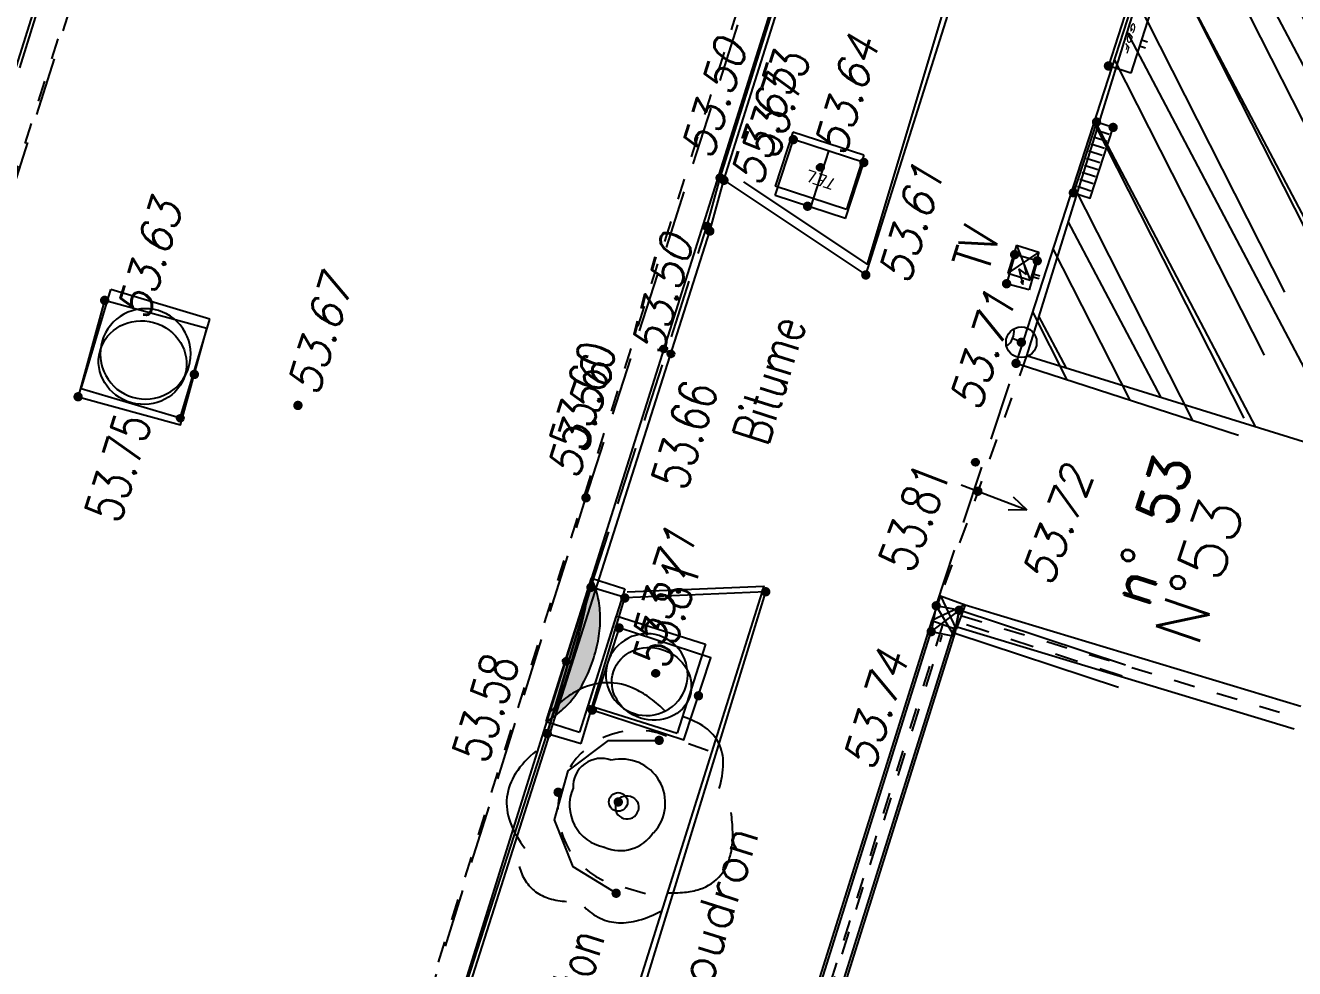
# Model space of a CAD drawing. Extents: x 661843 to 662062, y 6866352 to 6866909.
# Drawn here: x 661997.71 to 662008.56, y 6866805.46 to 6866813.53 of the extents above; entities that cross this region are included whole.
import ezdxf
from ezdxf.enums import TextEntityAlignment as Align

# ---------------------------------------------------------------- set-up
doc = ezdxf.new("R2010")
doc.units = 0
for name, pattern in [('CONTINU', [0]), ('DISCONTINU', [0.75, 0.5, -0.25]), ('GRILLE', [0.4, 0.2, -0.2]), ('JSI_TCO', [1, 0.5, 0.5]), ('JSI_TCO2', [1, 0.5, 0.5]), ('JSI_TIC', [0.2, 0.08, 0.01, -0.1, 0.01])]:
    doc.linetypes.add(name, pattern=pattern)
doc.layers.get('0').update_dxf_attribs({"linetype": 'CONTINUOUS'})
for name, color, linetype in [('ALTI', 140, 'CONTINUOUS'), ('BATI', 6, 'CONTINUOUS'), ('BORDURE', 7, 'CONTINU'), ('GEO_ALTI-PIC', 7, 'CONTINUOUS'), ('GEO_ALTI-PIC_REGARDS', 5, 'CONTINUOUS'), ('GEO_ALTI-PIC_SANSZ', 30, 'CONTINUOUS'), ('GEO_ALTI-PIC_SEUILS', 1, 'CONTINUOUS'), ('GEO_ALTICOT', 7, 'CONTINUOUS'), ('GEO_ARBRES', 3, 'CONTINUOUS'), ('GEO_BATI_DUR', 44, 'CONTINUOUS'), ('GEO_BATI_HACHURE', 44, 'CONTINUOUS'), ('GEO_BATI_NUMERO', 7, 'CONTINUOUS'), ('GEO_BATI_S', 44, 'CONTINUOUS'), ('GEO_BORDURE', 7, 'CONTINUOUS'), ('GEO_CHANGE_REVET', 252, 'DISCONTINU'), ('GEO_CHANGE_REVET_TEXTE', 252, 'CONTINUOUS'), ('GEO_EDF_S', 1, 'CONTINUOUS'), ('GEO_ENTREE', 7, 'DISCONTINU'), ('GEO_EP_S', 5, 'CONTINUOUS'), ('GEO_GDF_S', 30, 'CONTINUOUS'), ('GEO_MUR', 1, 'CONTINUOUS'), ('GEO_MUR_S', 7, 'CONTINUOUS'), ('GEO_REGARD', 7, 'CONTINUOUS'), ('GEO_SOUPIRAIL', 42, 'CONTINUOUS'), ('GEO_TEL_S', 6, 'CONTINUOUS'), ('GEO_TROTTOIR_BAS', 7, 'CONTINUOUS'), ('GEO_TROTTOIR_BATEAU', 7, 'DISCONTINU'), ('GEO_TROTTOIR_HAUT', 252, 'CONTINUOUS'), ('HACHURE', 7, 'CONTINUOUS'), ('LIMITE', 7, 'CONTINUOUS'), ('OBJASS', 22, 'CONTINUOUS'), ('OBJDIVERS', 104, 'CONTINUOUS'), ('TEXTE', 7, 'CONTINUOUS'), ('VEGETATION', 3, 'CONTINUOUS'), ('VOIRIE', 7, 'CONTINUOUS')]:
    doc.layers.add(name, color=color, linetype=linetype)
doc.styles.add('5-2', font='romand.shx', dxfattribs={"height": 0.35})
doc.styles.add('ROMANS', font='romans.shx', dxfattribs={"width": 0.95, "oblique": 13.5, "height": 5})
doc.styles.get("Standard").update_dxf_attribs({"font": 'romans.shx'})
doc.linetypes.add('JSI_MUG', pattern='A,0.0001,[130,jsi_form.shx,S=0.5,R=0,X=-0.125,Y=0],-0.75', length=0.7501)

# ---------------------------------------------------------------- blocks, each defined once
blk = doc.blocks.new('PTTOPO')
at = {"color": 0, "const_width": 0.04}
blk.add_lwpolyline([(0, 0.02, 1), (0, -0.02, 1)], format="xyb", close=True, dxfattribs=at)
at = {"color": 0}
blk.add_point((0, 0), dxfattribs=at)
at = {"layer": 'GEO_ALTICOT', "style": 'ROMANS', "oblique": 13.5, "width": 0.95}
blk.add_attdef('ALT', text='', height=0.28, dxfattribs=at).set_placement((0.1, -0.1), align=Align.TOP_LEFT)
blk = doc.blocks.new('P385')
for p, q in [((0, 1), (1, 1)), ((0, 1), (0, 0)), ((0.5, 0), (0.5, 1)), ((1, 1), (1, 0)), ((0, 0), (1, 0))]:
    blk.add_line(p, q)
at = {"style": 'ROMANS', "oblique": 13.5, "width": 0.95}
blk.add_text('TEL', height=0.2, dxfattribs=at).set_placement((0.254, 0.413))
blk = doc.blocks.new('P051')
at = {"flags": 128}
blk.add_lwpolyline([(0, 0), (0, -0.081)], dxfattribs=at)
blk.add_circle((0, 0), 0.131)
blk.add_arc((0, -0.231), 0.15, 57.9336, 122.0664)
blk = doc.blocks.new('P337')
for p, q in [((0, 1), (1, 1)), ((0, 1), (0, 0)), ((1, 1), (1, 0)), ((0.133, 0.423), (0.532, 0.713)), ((0.532, 0.713), (0.41, 0.338)), ((0.41, 0.338), (0.885, 0.683)), ((0.885, 0.683), (0.743, 0.637)), ((0.885, 0.683), (0.797, 0.562)), ((0, 0), (1, 0))]:
    blk.add_line(p, q)
at = {"flags": 128}
for points in [[(0.45, 1), (0.45, 1.28)], [(0.55, 1), (0.55, 1.28)]]:
    blk.add_lwpolyline(points, dxfattribs=at)
blk = doc.blocks.new('P322')
for p, q in [((0, 1), (1, 1)), ((0, 1), (0, 0)), ((1, 1), (1, 0)), ((0, 0), (1, 0))]:
    blk.add_line(p, q)
at = {"flags": 128}
for points in [[(0.45, 1), (0.45, 1.28)], [(0.55, 1), (0.55, 1.28)]]:
    blk.add_lwpolyline(points, dxfattribs=at)
at = {"style": 'ROMANS', "oblique": 13.5, "width": 0.95}
blk.add_text('GDF', height=0.2, dxfattribs=at).set_placement((0.205, 0.413))
blk = doc.blocks.new('P347')
blk.add_lwpolyline([(0, 0), (1, 0), (1, 1), (0, 1)], close=True)
at = {"flags": 128}
for points in [[(0.1, 0.1), (0.1, 0.9)], [(0.2, 0.1), (0.2, 0.9)], [(0.3, 0.1), (0.3, 0.9)], [(0.4, 0.1), (0.4, 0.9)], [(0.5, 0.1), (0.5, 0.9)], [(0.6, 0.1), (0.6, 0.9)], [(0.7, 0.1), (0.7, 0.9)], [(0.8, 0.1), (0.8, 0.9)], [(0.9, 0.1), (0.9, 0.9)]]:
    blk.add_lwpolyline(points, dxfattribs=at)
blk = doc.blocks.new('P014', base_point=(17.75, 43.5))
for p, q in [((17.709, 43.699), (17.75, 43.799)), ((17.75, 43.399), (17.75, 43.799)), ((17.75, 43.799), (17.789, 43.699))]:
    blk.add_line(p, q)
blk = doc.blocks.new('P361')
for p, q in [((0, 0.999), (0.999, 0)), ((0, 0), (0.999, 0.999))]:
    blk.add_line(p, q)
at = {"flags": 128}
blk.add_lwpolyline([(0.999, 0), (0.999, 0.999), (0, 0.999), (0, 0)], close=True, dxfattribs=at)
blk = doc.blocks.new('P358', base_point=(55.25, 42))
for p, q in [((56.249, 42.999), (55.25, 42.999)), ((55.25, 42.999), (55.25, 42)), ((56.249, 42), (56.249, 42.999)), ((55.25, 42), (56.249, 42))]:
    blk.add_line(p, q)
blk.add_arc((55.75, 41), 1.077, 68.2, 111.81)
blk = doc.blocks.new('P349')
at = {"flags": 128}
blk.add_lwpolyline([(0.999, 0), (0.999, 0.999), (0, 0.999), (0, 0)], close=True, dxfattribs=at)
blk.add_circle((0.5, 0.5), 0.416)
blk = doc.blocks.new('P401')
blk.add_circle((0, 0), 0.1062)
for centre, radius, start, end in [((-0.054, 0.054), 0.4878, 83.66, 186.35), ((0.108, 0.2322), 0.3258, 357.14, 109.34), ((0, -0.0378), 0.5004, 244.27, 30.44), ((-0.0972, -0.054), 0.4464, 173.05, 254.63)]:
    blk.add_arc(centre, radius, start, end)
blk = doc.blocks.new('$B_200')
at = {"color": 0, "linetype": 'BYBLOCK', "flags": 128}
for points in [[(0, -0.5, -0.414214), (-0.5, 0, -0.414214), (0, 0.5)], [(0, -0.5, 0.414214), (0.5, 0, 0.414214), (0, 0.5)]]:
    blk.add_lwpolyline(points, format="xyb", dxfattribs=at)
blk = doc.blocks.new('$B_220')
at = {"color": 0, "linetype": 'BYBLOCK', "flags": 128}
for points in [[(0.2972, 0.2716, 0.039633), (0.2729, 0.3437, 0.053426), (0.2409, 0.4008, 0.147584), (0.1538, 0.4704, 0.071882), (0.0987, 0.4828, 0.058066), (0.0359, 0.4803, 0.043501), (-0.0346, 0.4629, 0.032041), (-0.1128, 0.4306)], [(-0.195, 0.3513, 0.077685), (-0.3026, 0.3364, 0.115926), (-0.3794, 0.2917, 0.119307), (-0.4255, 0.2171, 0.082378), (-0.4409, 0.1128)], [(0.4613, -0.0462, 0.087593), (0.487, 0.0333, 0.096392), (0.4819, 0.1128, 0.080457), (0.446, 0.1922, 0.056881), (0.3794, 0.2716)], [(-0.4409, 0.0334, 0.03619), (-0.4742, -0.0436, 0.046233), (-0.4922, -0.1156, 0.121403), (-0.4819, -0.2447, 0.119181), (-0.4102, -0.354, 0.044648), (-0.3512, -0.4012, 0.034835), (-0.2769, -0.4434)], [(0.3794, -0.3641, 0.076898), (0.4306, -0.3193, 0.090424), (0.4613, -0.2646, 0.083207), (0.4715, -0.2001, 0.062964), (0.4613, -0.1256)], [(-0.1128, -0.4434, 0.078382), (0.005, -0.498, 0.113914), (0.1127, -0.503, 0.115194), (0.21, -0.4583, 0.080222), (0.2972, -0.3641)]]:
    blk.add_lwpolyline(points, format="xyb", dxfattribs=at)
blk = doc.blocks.new('$B_001')
at = {"color": 0, "linetype": 'BYBLOCK', "flags": 128}
for points in [[(0, 0), (0, 1)], [(0, 1), (1, 1)], [(1, 0), (1, 1)], [(0, 0), (1, 0)]]:
    blk.add_lwpolyline(points, dxfattribs=at)
blk = doc.blocks.new('$B_030')
at = {"color": 0, "linetype": 'BYBLOCK', "flags": 128}
for points in [[(0, 0), (0, 1)], [(0, 1), (1, 1)], [(0, 1), (1, 0)], [(0, 0), (1, 1)], [(1, 0), (1, 1)], [(0, 0), (1, 0)]]:
    blk.add_lwpolyline(points, dxfattribs=at)
blk = doc.blocks.new('$B_020')
at = {"color": 0, "linetype": 'BYBLOCK', "flags": 128}
for points in [[(0, 0), (0, 1)], [(0, 1), (1, 1)], [(1, 0), (1, 1)], [(0, 0), (1, 0)]]:
    blk.add_lwpolyline(points, dxfattribs=at)
for points in [[(0.5, 0.0625, -0.4142136), (0.0625, 0.5, -0.4142136), (0.5, 0.9375)], [(0.5, 0.0625, 0.4142136), (0.9375, 0.5, 0.4142136), (0.5, 0.9375)]]:
    blk.add_lwpolyline(points, format="xyb", dxfattribs=at)
blk = doc.blocks.new('$B_022')
at = {"linetype": 'CONTINUOUS'}
blk.add_hatch(color=0, dxfattribs=at).paths.add_polyline_path([(0, 0, -0.003152), (0.0118, 0.0461, -0.003339), (0.0239, 0.0908, -0.003542), (0.0363, 0.134, -0.003763), (0.0488, 0.1758, -0.004003), (0.0616, 0.2161, -0.004264), (0.0747, 0.2549, -0.004549), (0.088, 0.2922, -0.00486), (0.1016, 0.3281, -0.005201), (0.1154, 0.3625, -0.005573), (0.1294, 0.3955, -0.005981), (0.1437, 0.427, -0.006428), (0.1582, 0.457, -0.006917), (0.173, 0.4856, -0.007452), (0.188, 0.5127, -0.008037), (0.2032, 0.5383, -0.008675), (0.2188, 0.5625, -0.009368), (0.2345, 0.5852, -0.010119), (0.2505, 0.6064, -0.010926), (0.2667, 0.6262, -0.011786), (0.2832, 0.6445, -0.012694), (0.2999, 0.6614, -0.013638), (0.3169, 0.6768, -0.0146), (0.3341, 0.6907, -0.015558), (0.3516, 0.7031, -0.016481), (0.3693, 0.7141, -0.017333), (0.3872, 0.7236, -0.018074), (0.4054, 0.7317, -0.018665), (0.4238, 0.7383, -0.038382), (0.4614, 0.7471, -0.038235), (0.5, 0.75, -0.038235), (0.5386, 0.7471, -0.038382), (0.5762, 0.7383, -0.018665), (0.5946, 0.7317, -0.018074), (0.6128, 0.7236, -0.017333), (0.6307, 0.7141, -0.016481), (0.6484, 0.7031, -0.015558), (0.6659, 0.6907, -0.0146), (0.6831, 0.6768, -0.013638), (0.7001, 0.6614, -0.012694), (0.7168, 0.6445, -0.011786), (0.7333, 0.6262, -0.010926), (0.7495, 0.6064, -0.010119), (0.7655, 0.5852, -0.009368), (0.7812, 0.5625, -0.008675), (0.7968, 0.5383, -0.008037), (0.812, 0.5127, -0.007452), (0.827, 0.4856, -0.006917), (0.8418, 0.457, -0.006428), (0.8563, 0.427, -0.005981), (0.8706, 0.3955, -0.005573), (0.8846, 0.3625, -0.005201), (0.8984, 0.3281, -0.00486), (0.912, 0.2922, -0.004549), (0.9253, 0.2549, -0.004264), (0.9384, 0.2161, -0.004003), (0.9512, 0.1758, -0.003763), (0.9637, 0.134, -0.003542), (0.9761, 0.0908, -0.003339), (0.9882, 0.0461, -0.003152), (1, 0)])
at = {"color": 0, "linetype": 'BYBLOCK', "flags": 128}
for points in [[(0, 0), (0, 1)], [(0, 1), (1, 1)], [(1, 0), (1, 1)]]:
    blk.add_lwpolyline(points, dxfattribs=at)
blk.add_lwpolyline([(0, 0, -0.03104), (0.1016, 0.3281, -0.02309), (0.1582, 0.457, -0.030952), (0.2188, 0.5625, -0.042061), (0.2832, 0.6445, -0.056471), (0.3516, 0.7031, -0.151134), (0.5, 0.75, -0.151134), (0.6484, 0.7031, -0.056471), (0.7168, 0.6445, -0.042061), (0.7812, 0.5625, -0.030952), (0.8418, 0.457, -0.02309), (0.8984, 0.3281, -0.03104), (1, 0)], format="xyb", close=True, dxfattribs=at)
blk = doc.blocks.new('$B_210')
at = {"linetype": 'CONTINUOUS'}
blk.add_hatch(color=0, dxfattribs=at).paths.add_polyline_path([(0, -0.5, -1), (0, 0.5, -1)])
at = {"color": 0, "linetype": 'BYBLOCK', "flags": 128}
blk.add_lwpolyline([(0, -0.5, -1), (0, 0.5, -1)], format="xyb", close=True, dxfattribs=at)

msp = doc.modelspace()

# ---------------------------------------------------------------- hatches: boundary and pattern name
at = {"layer": 'GEO_BATI_HACHURE'}
h = msp.add_hatch(dxfattribs=at)
h.set_pattern_fill('_U', color=256, scale=0.4, angle=116.8693, style=0, pattern_type=0)
h.set_pattern_definition([(116.869284319, (0, 0), (-0.356815978825, -0.180782624317), [])])
h.paths.add_polyline_path([(662008.079, 6866810.018), (662006.177, 6866810.635), (662008.586, 6866818.061), (662010.488, 6866817.444)])
at = {"layer": 'HACHURE', "linetype": 'CONTINUOUS', "ltscale": 2}
h = msp.add_hatch(dxfattribs=at)
h.set_pattern_fill('_USER', color=256, scale=0.6, angle=117.7717, style=0, pattern_type=0)
h.set_pattern_definition([(117.77167, (661958.265, 6866695.073), (-0.5308869, -0.2795696), [])])
h.paths.add_polyline_path([(662008.564, 6866818.106), (662011.429, 6866817.218), (662009.132, 6866809.81), (662006.267, 6866810.699)])

# ---------------------------------------------------------------- linework, layer by layer
at = {"layer": 'BATI', "linetype": 'JSI_TCO2', "ltscale": 2, "elevation": 57.333, "flags": 128}
for points in [[(662008.564, 6866818.106), (662006.267, 6866810.699)], [(662009.132, 6866809.81), (662006.267, 6866810.699)]]:
    msp.add_lwpolyline(points, dxfattribs=at)
at = {"layer": 'BORDURE', "linetype": 'JSI_TCO', "ltscale": 2, "elevation": 57.333, "flags": 128}
for points in [[(661995.958, 6866807.887), (662005.734, 6866838.844), (662008.226, 6866846.67), (662010.896, 6866855.209), (662018.944, 6866880.767), (662026.904, 6866905.856)], [(662016.739, 6866853.806), (662002.545, 6866808.796), (662000.067, 6866800.869)], [(662005.549, 6866813.63), (662004.903, 6866811.484), (662003.848, 6866812.187)], [(662002.852, 6866808.68), (662004.02, 6866808.73), (662002.5, 6866803.898)]]:
    msp.add_lwpolyline(points, dxfattribs=at)
at = {"layer": 'GEO_BATI_DUR'}
for p, q in [((662006.177, 6866810.635, 53.711), (662008.586, 6866818.061, 53.656)), ((662008.079, 6866810.018, 53.711), (662006.177, 6866810.635, 53.711))]:
    msp.add_line(p, q, dxfattribs=at)
at = {"layer": 'GEO_BORDURE'}
for points in [[(662003.679, 6866812.201, 53.648), (662004.892, 6866811.391, 53.606), (662007.407, 6866819.358, 53.553), (662007.731, 6866820.349, 53.573), (662010.188, 6866828.079, 53.509), (662008.805, 6866828.528, 53.35)], [(662001.232, 6866804.57, 53.578), (662002.542, 6866803.811, 53.736), (662004.036, 6866808.681, 53.679), (662002.831, 6866808.628, 53.694)], [(662002.757, 6866806.102, 53.718), (662002.389, 6866806.329, 53.713), (662002.231, 6866806.731, 53.708), (662002.348, 6866807.148, 53.703), (662002.693, 6866807.41, 53.698), (662003.125, 6866807.41, 53.693)]]:
    msp.add_polyline3d(points, dxfattribs=at)
at = {"layer": 'GEO_CHANGE_REVET'}
for points in [[(662023.086, 6866892.903, 52.663), (662019.468, 6866881.457, 52.781), (662016.691, 6866872.593, 52.867), (662012.998, 6866860.928, 53.004), (662009.927, 6866851.162, 53.095), (662006.539, 6866840.426, 53.237), (662003.947, 6866832.234, 53.341), (662000.666, 6866821.821, 53.457), (661997.257, 6866811.051, 53.582), (661994.332, 6866801.741, 53.688), (661991.206, 6866791.787, 53.782)], [(661996.359, 6866789.874, 53.796), (661999.502, 6866799.924, 53.656), (662002.499, 6866809.485, 53.561), (662005.869, 6866819.978, 53.456), (662009.148, 6866830.532, 53.355), (662011.844, 6866839.062, 53.263), (662015.067, 6866849.273, 53.118), (662018.279, 6866859.463, 53.019), (662021.901, 6866870.944, 52.88), (662024.781, 6866880.055, 52.777), (662028.256, 6866891.105, 52.653)]]:
    msp.add_polyline3d(points, dxfattribs=at)
at = {"layer": 'GEO_ENTREE'}
msp.add_polyline3d([(662005.494, 6866808.561, 53.731), (662006.177, 6866810.635, 53.711)], dxfattribs=at)
at = {"layer": 'GEO_MUR'}
for p, q in [((662005.69, 6866808.523, 53.731), (662005.652, 6866808.325, 53.731)), ((662005.451, 6866808.34, 53.807), (662005.647, 6866808.302, 53.731))]:
    msp.add_line(p, q, dxfattribs=at)
at = {"layer": 'GEO_MUR', "flags": 128}
for points, elevation in [([(662007.114, 6866808.053), (662005.69, 6866808.523)], 53.731), ([(662007.052, 6866807.863), (662005.652, 6866808.325)], 53.731), ([(662003.828, 6866802.498), (662005.647, 6866808.302)], 53.807)]:
    msp.add_lwpolyline(points, dxfattribs=dict(at, elevation=elevation))
at = {"layer": 'GEO_MUR'}
msp.add_polyline3d([(662003.637, 6866802.558, 53.807), (662005.451, 6866808.34, 53.742)], dxfattribs=at)
at = {"layer": 'GEO_MUR_S', "linetype": 'GRILLE', "flags": 128}
for points, elevation in [([(662007.083, 6866807.958), (662005.659, 6866808.428)], 53.731), ([(662003.733, 6866802.528), (662005.546, 6866808.31)], 53.807)]:
    msp.add_lwpolyline(points, dxfattribs=dict(at, elevation=elevation))
at = {"layer": 'GEO_TROTTOIR_BAS'}
for points in [[(662003.533, 6866811.806, 53.505), (662003.646, 6866812.221, 53.504), (662006.07, 6866819.932, 53.434), (662006.388, 6866820.879, 53.424), (662006.645, 6866821.684, 53.419)], [(662000.924, 6866803.56, 53.601), (662001.05, 6866803.977, 53.593), (662001.232, 6866804.57, 53.578), (662002.168, 6866807.468, 53.534), (662002.542, 6866808.719, 53.514)]]:
    msp.add_polyline3d(points, dxfattribs=at)
at = {"layer": 'GEO_TROTTOIR_BATEAU'}
for points in [[(661999.602, 6866819.363, 53.451), (661997.256, 6866811.895, 53.55)], [(662002.542, 6866808.719, 53.514), (662003.533, 6866811.806, 53.505)]]:
    msp.add_polyline3d(points, dxfattribs=at)
at = {"layer": 'GEO_TROTTOIR_HAUT'}
msp.add_polyline3d([(661996.632, 6866789.82, 53.893), (661999.759, 6866799.726, 53.769), (662000.014, 6866800.508, 53.673), (662000.961, 6866803.551, 53.641), (662001.072, 6866803.953, 53.714), (662003.558, 6866811.766, 53.566), (662003.679, 6866812.201, 53.648), (662006.11, 6866819.915, 53.572), (662006.424, 6866820.858, 53.564), (662006.74, 6866821.666, 53.48), (662008.494, 6866827.378, 53.416), (662009.456, 6866830.437, 53.456), (662012.148, 6866838.998, 53.361), (662015.35, 6866849.201, 53.232), (662015.547, 6866849.88, 53.164), (662016.75, 6866853.685, 53.188)], dxfattribs=at)
at = {"layer": 'LIMITE', "linetype": 'JSI_MUG', "ltscale": 0.2}
msp.add_line((662005.551, 6866808.407, 111.152), (662005.491, 6866808.216, 111.154), dxfattribs=at)
at = {"layer": 'LIMITE', "elevation": 57.333, "flags": 128}
for points in [[(662005.741, 6866808.57), (662008.612, 6866807.701)], [(662005.683, 6866808.379), (662008.554, 6866807.509)]]:
    msp.add_lwpolyline(points, dxfattribs=at)
at = {"layer": 'LIMITE', "linetype": 'JSI_TCO', "ltscale": 2, "elevation": 57.333, "flags": 128}
for points in [[(662005.456, 6866808.437), (662003.632, 6866802.627)], [(662005.647, 6866808.377), (662003.823, 6866802.567)]]:
    msp.add_lwpolyline(points, dxfattribs=at)
at = {"layer": 'LIMITE', "linetype": 'JSI_TIC', "ltscale": 2, "elevation": 57.333, "flags": 128}
for points in [[(662005.712, 6866808.475), (662008.583, 6866807.605)], [(662005.551, 6866808.407), (662003.727, 6866802.597)]]:
    msp.add_lwpolyline(points, dxfattribs=at)
at = {"layer": 'VOIRIE', "linetype": 'JSI_TIC', "ltscale": 2, "elevation": 57.333, "flags": 128}
for points in [[(661996.215, 6866807.805), (662005.992, 6866838.762), (662008.483, 6866846.589), (662011.154, 6866855.129), (662019.201, 6866880.685), (662027.176, 6866905.82)], [(662016.481, 6866853.888), (662002.287, 6866808.876), (661999.81, 6866800.95)], [(662006.267, 6866810.699), (662005.532, 6866808.646)]]:
    msp.add_lwpolyline(points, dxfattribs=at)
msp.add_lwpolyline([(662003.545, 6866807.32), (662003.111, 6866807.473, 0.959836), (662002.704, 6866806.188), (662003.152, 6866806.059)], format="xyb", dxfattribs=at)

# ---------------------------------------------------------------- block references
at = {"layer": 'ALTI', "linetype": 'CONTINUOUS'}
for p, xscale, yscale, rotation in [((662004.504, 6866812.311, 57.333), 0.0599999997006836, 0.0599999997006836, 146.352967851674), ((662003.163, 6866810.758, 57.333), 0.0600000002434428, 0.0600000002434428, 252.4972971764708), ((662003.225, 6866810.716, 57.333), 0.0600000002434428, 0.0600000002434428, 252.4972971764708), ((661999.03, 6866810.166, 57.333), 0.0600000000720341, 0.0600000000720341, 72.47391336285462), ((662005.829, 6866809.789, 57.333), 0.0599999999336647, 0.0599999999336647, 249.1477284098503), ((662002.33, 6866808.086, 57.333), 0.0600000001197521, 0.0600000001197521, 252.6433383663966), ((662003.095, 6866807.984, 57.333), 0.0599999999419192, 0.0599999999419192, 172.130498082341)]:
    msp.add_blockref('$B_210', p, dxfattribs=dict(at, xscale=xscale, yscale=yscale, rotation=rotation))
at = {"layer": 'GEO_ALTI-PIC'}
ref = msp.add_blockref('PTTOPO', (662003.646, 6866812.221, 53.504), dxfattribs=at)
ref.add_attrib('ALT', '53.50', dxfattribs={"layer": 'GEO_ALTICOT', "height": 0.28, "rotation": 72.5474, "style": 'ROMANS', "oblique": 13.5, "width": 0.95}).set_placement((662003.307, 6866812.45, 53.504), align=Align.TOP_LEFT)
ref = msp.add_blockref('PTTOPO', (662004.272, 6866812.549, 53.644), dxfattribs=at)
ref.add_attrib('ALT', '53.64', dxfattribs={"layer": 'GEO_ALTICOT', "height": 0.28, "rotation": 72.9, "style": 'ROMANS', "oblique": 13.5, "width": 0.95}).set_placement((662004.443, 6866812.478, 53.644), align=Align.TOP_LEFT)
ref = msp.add_blockref('PTTOPO', (662003.679, 6866812.201, 53.648), dxfattribs=at)
ref.add_attrib('ALT', '53.65', dxfattribs={"layer": 'GEO_ALTICOT', "height": 0.28, "rotation": 71.7199, "style": 'ROMANS', "oblique": 13.5, "width": 0.95}).set_placement((662003.727, 6866812.224, 53.648), align=Align.TOP_LEFT)
for p in [(662006.865, 6866812.699, 53.693), (662007.007, 6866812.653, 53.693), (662004.875, 6866812.353, 53.64), (662006.667, 6866812.094, 53.686), (662004.394, 6866811.979, 53.641), (662003.558, 6866811.766, 53.566), (662006.165, 6866811.565, 53.679), (662006.358, 6866811.512, 53.679), (662006.096, 6866811.316, 53.677), (662006.222, 6866810.815, 53.713), (662002.542, 6866808.719, 53.514), (662002.831, 6866808.628, 53.694), (662004.036, 6866808.681, 53.679), (662005.494, 6866808.561, 53.731), (662005.69, 6866808.523, 53.731), (662002.168, 6866807.468, 53.534), (662003.125, 6866807.41, 53.693), (662002.261, 6866806.966, 53.688), (662002.775, 6866806.883, 53.678), (662002.757, 6866806.102, 53.718)]:
    msp.add_blockref('PTTOPO', p, dxfattribs=at)
ref = msp.add_blockref('PTTOPO', (662004.892, 6866811.391, 53.606), dxfattribs=at)
ref.add_attrib('ALT', '53.61', dxfattribs={"layer": 'GEO_ALTICOT', "height": 0.28, "rotation": 72.479, "style": 'ROMANS', "oblique": 13.5, "width": 0.95}).set_placement((662004.991, 6866811.384, 53.606), align=Align.TOP_LEFT)
ref = msp.add_blockref('PTTOPO', (662003.533, 6866811.806, 53.505), dxfattribs=at)
ref.add_attrib('ALT', '53.50', dxfattribs={"layer": 'GEO_ALTICOT', "height": 0.28, "rotation": 74.7869, "style": 'ROMANS', "oblique": 13.5, "width": 0.95}).set_placement((662002.881, 6866810.765, 53.505), align=Align.TOP_LEFT)
ref = msp.add_blockref('PTTOPO', (662000.036, 6866810.275, 53.673), dxfattribs=at)
ref.add_attrib('ALT', '53.67', dxfattribs={"layer": 'GEO_ALTICOT', "height": 0.28, "rotation": 72.6784, "style": 'ROMANS', "oblique": 13.5, "width": 0.95}).set_placement((661999.937, 6866810.428, 53.673), align=Align.TOP_LEFT)
ref = msp.add_blockref('PTTOPO', (662006.177, 6866810.635, 53.711), dxfattribs=at)
ref.add_attrib('ALT', '53.71', dxfattribs={"layer": 'GEO_ALTICOT', "height": 0.28, "rotation": 72.0283, "style": 'ROMANS', "oblique": 13.5, "width": 0.95}).set_placement((662005.599, 6866810.3, 53.711), align=Align.TOP_LEFT)
ref = msp.add_blockref('PTTOPO', (662002.499, 6866809.485, 53.561), dxfattribs=at)
ref.add_attrib('ALT', '53.56', dxfattribs={"layer": 'GEO_ALTICOT', "height": 0.28, "rotation": 72.1951, "style": 'ROMANS', "oblique": 13.5, "width": 0.95}).set_placement((662002.161, 6866809.716, 53.561), align=Align.TOP_LEFT)
ref = msp.add_blockref('PTTOPO', (662005.451, 6866808.34, 53.742), dxfattribs=at)
ref.add_attrib('ALT', '53.74', dxfattribs={"layer": 'GEO_ALTICOT', "height": 0.28, "rotation": 72.5843, "style": 'ROMANS', "oblique": 13.5, "width": 0.95}).set_placement((662004.689, 6866807.221, 53.742), align=Align.TOP_LEFT)
at = {"layer": 'GEO_ALTI-PIC_REGARDS'}
ref = msp.add_blockref('PTTOPO', (661998.383, 6866811.174, 53.633), dxfattribs=at)
ref.add_attrib('ALT', '53.63', dxfattribs={"layer": 'GEO_ALTICOT', "height": 0.28, "rotation": 72.9, "style": 'ROMANS', "oblique": 13.5, "width": 0.95}).set_placement((661998.483, 6866811.074, 53.633), align=Align.TOP_LEFT)
for p in [(661999.15, 6866810.54, 53.651), (661998.156, 6866810.349, 53.664), (662003.461, 6866807.791, 53.746), (662002.553, 6866807.669, 53.711)]:
    msp.add_blockref('PTTOPO', p, dxfattribs=at)
ref = msp.add_blockref('PTTOPO', (662002.782, 6866808.372, 53.706), dxfattribs=at)
ref.add_attrib('ALT', '53.71', dxfattribs={"layer": 'GEO_ALTICOT', "height": 0.28, "rotation": 72.9, "style": 'ROMANS', "oblique": 13.5, "width": 0.95}).set_placement((662002.882, 6866808.272, 53.706), align=Align.TOP_LEFT)
at = {"layer": 'GEO_ALTI-PIC_SANSZ'}
msp.add_blockref('PTTOPO', (662006.967, 6866813.179), dxfattribs=at)
at = {"layer": 'GEO_ALTI-PIC_SEUILS'}
ref = msp.add_blockref('PTTOPO', (662005.85, 6866809.541, 53.718), dxfattribs=at)
ref.add_attrib('ALT', '53.72', dxfattribs={"layer": 'GEO_ALTICOT', "height": 0.28, "rotation": 69.0989, "style": 'ROMANS', "oblique": 13.5, "width": 0.95}).set_placement((662006.215, 6866808.816, 53.718), align=Align.TOP_LEFT)
at = {"layer": 'GEO_ARBRES', "xscale": 0.7499999997312667, "yscale": 0.7499999997312667, "zscale": 0.7499999997312667, "rotation": 72.89999999244598}
msp.add_blockref('P401', (662002.775, 6866806.883, 53.678), dxfattribs=at)
at = {"layer": 'GEO_BATI_S', "xscale": 0.2248909293557219, "yscale": 0.1999252270907164, "rotation": 259.0548129313945}
msp.add_blockref('P361', (662005.494, 6866808.561, 53.731), dxfattribs=at)
at = {"layer": 'GEO_EDF_S', "xscale": 0.2584264882608505, "yscale": 0.2000318169593811, "rotation": 254.5601509108837}
msp.add_blockref('P337', (662006.165, 6866811.565, 53.679), dxfattribs=at)
at = {"layer": 'GEO_ENTREE', "xscale": 1.499999999958875, "yscale": 1.499999999958875, "zscale": 1.499999999958875, "rotation": 249.0989141434659}
msp.add_blockref('P014', (662005.85, 6866809.541, 53.718), dxfattribs=at)
at = {"layer": 'GEO_EP_S', "rotation": 247.0413983210244}
msp.add_blockref('P051', (662006.222, 6866810.815, 53.713), dxfattribs=at)
at = {"layer": 'GEO_EP_S', "xscale": 1.305038731616415, "yscale": 0.3024305496364832, "rotation": 253.346592387142}
msp.add_blockref('P358', (662002.542, 6866808.719, 53.514), dxfattribs=at)
at = {"layer": 'GEO_GDF_S', "xscale": 0.5407559612673616, "yscale": 0.2000000001862645, "rotation": 252.2452369598406}
msp.add_blockref('P322', (662007.132, 6866813.694), dxfattribs=at)
at = {"layer": 'GEO_REGARD'}
for p, xscale, yscale, rotation in [((661998.383, 6866811.174, 53.633), 0.855623901035033, 0.9078383380547166, 254.6497368910985), ((662002.782, 6866808.372, 53.706), 0.7392296531855913, 0.8254599059000611, 251.937605749848)]:
    msp.add_blockref('P349', p, dxfattribs=dict(at, xscale=xscale, yscale=yscale, rotation=rotation))
at = {"layer": 'GEO_SOUPIRAIL', "xscale": 0.6370241598473151, "yscale": 0.1499900259077549, "rotation": 251.9575598143501}
msp.add_blockref('P347', (662006.865, 6866812.699, 53.693), dxfattribs=at)
at = {"layer": 'GEO_TEL_S', "xscale": 0.6335147749528642, "yscale": 0.5043620811775327, "rotation": 161.9683143425735}
msp.add_blockref('P385', (662004.875, 6866812.353, 53.64), dxfattribs=at)
at = {"layer": 'LIMITE', "linetype": 'CONTINUOUS', "xscale": 0.2227104397966828, "yscale": 0.2227000002277745, "rotation": 250.05449421072}
msp.add_blockref('$B_030', (662005.532, 6866808.646, 57.333), dxfattribs=at)
at = {"layer": 'OBJASS', "linetype": 'CONTINUOUS'}
for name, p, xscale, yscale, rotation in [('$B_020', (661999.03, 6866810.166, 57.333), 0.8842200859653407, 0.8842000002394662, 73.43293757194047), ('$B_022', (662002.545, 6866808.796, 57.333), 1.285420059826579, 0.3000000004174739, 252.4499900396147), ('$B_020', (662002.758, 6866808.474, 57.333), 0.7999357035714377, 0.7999999995604627, 252.449938207781)]:
    msp.add_blockref(name, p, dxfattribs=dict(at, xscale=xscale, yscale=yscale, rotation=rotation))
at = {"layer": 'OBJDIVERS', "linetype": 'CONTINUOUS'}
for name, p, xscale, yscale, rotation in [('$B_001', (662004.876, 6866812.416, 57.333), 0.6398245073243967, 0.4872999996730909, 162.0751934367552), ('$B_030', (662006.18, 6866811.645, 57.333), 0.2499927197172061, 0.1999999996568045, 252.7802061765697)]:
    msp.add_blockref(name, p, dxfattribs=dict(at, xscale=xscale, yscale=yscale, rotation=rotation))
at = {"layer": 'VEGETATION', "linetype": 'CONTINUOUS'}
for name, xscale, yscale, rotation in [('$B_220', 1.999999999804819, 1.999999999804819, 252.5466189232757), ('$B_200', 0.1999999996216121, 0.1999999996216121, 252.5466188944482)]:
    msp.add_blockref(name, (662002.85, 6866806.837, 57.333), dxfattribs=dict(at, xscale=xscale, yscale=yscale, rotation=rotation))

# ---------------------------------------------------------------- texts
at = {"layer": 'ALTI', "linetype": 'CONTINUOUS', "width": 0.75}
for s, p in [('53.73', (662004.273, 6866813.306, 57.333)), ('53.81', (662003.335, 6866808.943, 57.333))]:
    msp.add_text(s, height=0.32, rotation=71.9538, dxfattribs=at).set_placement(p, align=Align.MIDDLE_RIGHT)
for s, rotation, p in [('53.60', 72.4973, (662002.765, 6866810.756, 57.333)), ('53.81', 69.1477, (662005.622, 6866809.696, 57.333)), ('53.58', 72.6433, (662001.932, 6866808.084, 57.333))]:
    msp.add_text(s, height=0.32, rotation=rotation, dxfattribs=at).set_placement(p, align=Align.RIGHT)
msp.add_text('53.66', height=0.32, rotation=72.4973, dxfattribs=at).set_placement((662003.33, 6866810.516, 57.333), align=Align.TOP_RIGHT)
msp.add_text('53.75', height=0.32, rotation=72.4739, dxfattribs=at).set_placement((661998.359, 6866809.304, 57.333), align=Align.MIDDLE_LEFT)
at = {"layer": 'GEO_BATI_NUMERO'}
msp.add_text('N°53', height=0.4, rotation=71.145, dxfattribs=at).set_placement((662007.73, 6866808.195))
at = {"layer": 'GEO_CHANGE_REVET_TEXTE', "insert": (662003.203, 6866805.151), "char_height": 0.3, "width": 12.04286, "attachment_point": 1, "rotation": 72.45}
msp.add_mtext('goudron', dxfattribs=at)
at = {"layer": 'OBJDIVERS', "linetype": 'CONTINUOUS', "width": 0.75}
msp.add_text('TV', height=0.32, rotation=72.7717, dxfattribs=at).set_placement((662005.99, 6866811.573, 57.333), align=Align.CENTER)
at = {"layer": 'TEXTE', "linetype": 'CONTINUOUS', "width": 0.75}
for s, rotation, p in [('Bitume', 72.4973, (662004.066, 6866810.494, 57.333)), ('Béton', 72.5466, (662002.373, 6866805.34, 57.333))]:
    msp.add_text(s, height=0.32, rotation=rotation, dxfattribs=at).set_placement(p, align=Align.MIDDLE_CENTER)
at = {"layer": 'TEXTE', "style": '5-2'}
msp.add_text('n° 53', height=0.35, rotation=72.4698, dxfattribs=at).set_placement((662007.302, 6866808.53, 57.333))

doc.saveas('drawing.dxf')
